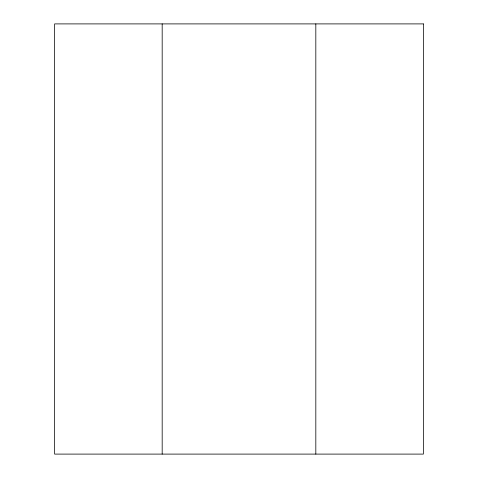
<?xml version="1.0" encoding="UTF-8"?>
<svg xmlns="http://www.w3.org/2000/svg" width="478" height="478" viewBox="0 0 478 478"><rect width="100%" height="100%" fill="white"/><g stroke="black" fill="none" stroke-linecap="round" stroke-linejoin="round"><path stroke-width="0.72" d="M315.821 23.9L315.821 454.1M162.179 23.9L162.179 454.1M423.371 23.9L54.629 23.9L54.629 454.1L423.371 454.1L423.371 23.9"/></g></svg>
